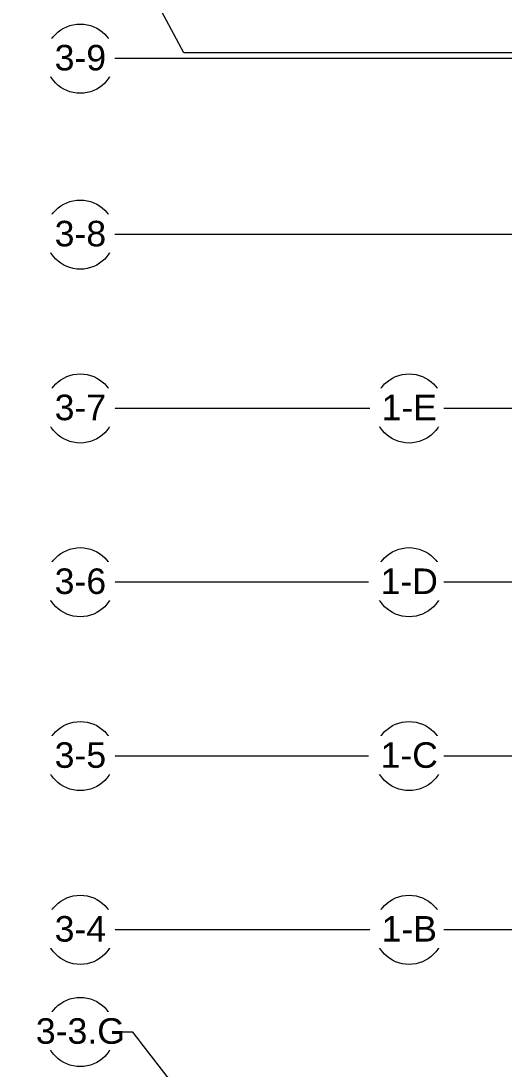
# Model space of a CAD drawing. Header units: inches. Extents: x 21341 to 28276, y -23509 to -20035.
# Drawn here: x 21341 to 22012, y -22302 to -20847 of the extents above; entities that cross this region are included whole.
import ezdxf

# ---------------------------------------------------------------- set-up
doc = ezdxf.new("R2010")
doc.units = ezdxf.units.IN
doc.header["$MEASUREMENT"] = 0
doc.linetypes.add('Grid Line 1_2_', pattern=[0.875, 0.5, -0.125, 0.125, -0.125])
doc.layers.add('S-GRID', color=1, linetype='Continuous', lineweight=9)
doc.layers.add('S-GRID-IDEN', color=1, linetype='Continuous', lineweight=9)
doc.styles.add('Arial', font='arial.ttf', dxfattribs={"height": 35.407186})

# ---------------------------------------------------------------- blocks, each defined once
blk = doc.blocks.new('Grid - Grid Head - Circle-14747-First Floor Plan')
at = {"layer": 'S-GRID-IDEN'}
blk.add_circle((0, 0), 0.25, dxfattribs=at)

msp = doc.modelspace()

# ---------------------------------------------------------------- linework, layer by layer
at = {"layer": 'S-GRID'}
msp.add_line((21567.4, -20891.6), (21515.7, -20795), dxfattribs=at)
at = {"layer": 'S-GRID', "linetype": 'Grid Line 1_2_'}
msp.add_line((22871.9, -20891.6), (21567.4, -20891.6), dxfattribs=at)

# ---------------------------------------------------------------- block references
at = {"layer": 'S-GRID-IDEN', "xscale": 191.9999999999999, "yscale": 191.9999999999999, "zscale": 191.9999999999999}
for p, rotation in [((21423.4, -20899.6), 89.9999999999999), ((21423.4, -21143.8), 89.9999999999999), ((21423.4, -21385.1), 89.99999999999984), ((21880, -21385.1), 89.99999999999984), ((21423.4, -21626.3), 89.99999999999984), ((21880, -21626.3), 89.99999999999984), ((21423.4, -21867.6), 89.99999999999984), ((21880, -21867.6), 89.99999999999984), ((21423.4, -22108.8), 89.99999999999984), ((21880, -22108.8), 89.99999999999984), ((21423.4, -22250.6), 89.9999999999999)]:
    msp.add_blockref('Grid - Grid Head - Circle-14747-First Floor Plan', p, dxfattribs=dict(at, rotation=rotation))

# ---------------------------------------------------------------- next in the draw order: texts
at = {"layer": 'S-GRID-IDEN', "char_height": 35.41, "attachment_point": 2, "line_spacing_factor": 0.938532, "style": 'Arial', "bg_fill": 3, "box_fill_scale": 1.25, "bg_fill_color": 0, "bg_fill_transparency": 0}
for s, insert, width in [('3-9', (21423.6, -20880.5), 85.104), ('3-8', (21423.6, -21124.7), 85.104), ('3-7', (21423.6, -21366), 85.104), ('3-6', (21423.6, -21607.2), 85.104), ('3-5', (21423.6, -21848.5), 85.104), ('3-4', (21423.6, -22089.7), 85.104), ('3-3.G', (21423.6, -22231.5), 147.312)]:
    msp.add_mtext(s, dxfattribs=dict(at, insert=insert, width=width))

# ---------------------------------------------------------------- next in the draw order: linework, layer by layer
at = {"layer": 'S-GRID', "linetype": 'Grid Line 1_2_'}
for p, q in [((22871.9, -20899.6), (21471.4, -20899.6)), ((22765, -21143.8), (21471.4, -21143.8)), ((26427.3, -21385.1), (21471.4, -21385.1)), ((26427.3, -21626.3), (21471.4, -21626.3)), ((26427.3, -21867.6), (21471.4, -21867.6)), ((26427.3, -22108.8), (21471.4, -22108.8))]:
    msp.add_line(p, q, dxfattribs=at)
at = {"layer": 'S-GRID'}
for p, q in [((21496.4, -22250.6), (21471.4, -22250.6)), ((21567.4, -22342.1), (21496.4, -22250.6))]:
    msp.add_line(p, q, dxfattribs=at)

# ---------------------------------------------------------------- next in the draw order: texts
at = {"layer": 'S-GRID-IDEN', "char_height": 35.41, "attachment_point": 2, "line_spacing_factor": 0.938532, "style": 'Arial', "bg_fill": 3, "box_fill_scale": 1.25, "bg_fill_color": 0, "bg_fill_transparency": 0}
for s, insert, width in [('1-E', (21880.2, -21366), 91.584), ('1-D', (21880.2, -21607.2), 94.608), ('1-C', (21880.2, -21848.5), 94.608), ('1-B', (21880.2, -22089.7), 91.584)]:
    msp.add_mtext(s, dxfattribs=dict(at, insert=insert, width=width))

# ---------------------------------------------------------------- next in the draw order: linework, layer by layer
at = {"layer": 'S-GRID', "linetype": 'Grid Line 1_2_'}
for p, q in [((27097.5, -21385.1), (21928, -21385.1)), ((27097.5, -21626.3), (21928, -21626.3)), ((27097.5, -21867.6), (21928, -21867.6)), ((27097.5, -22108.8), (21928, -22108.8))]:
    msp.add_line(p, q, dxfattribs=at)

doc.saveas('drawing.dxf')
